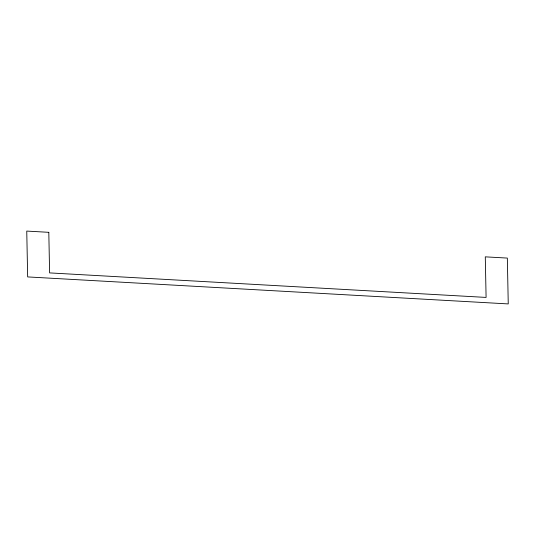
<?xml version="1.0" encoding="UTF-8"?>
<svg xmlns="http://www.w3.org/2000/svg" width="535" height="535" viewBox="0 0 535 535"><rect width="100%" height="100%" fill="white"/><g stroke="black" fill="none" stroke-linecap="round" stroke-linejoin="round"><path stroke-width="0.8" d="M48.805 232.324L26.75 231.08L27.659 276.916L508.25 303.92L507.34 258.084L485.285 256.847L486.094 297.42L49.608 272.897L48.805 232.324"/></g></svg>
